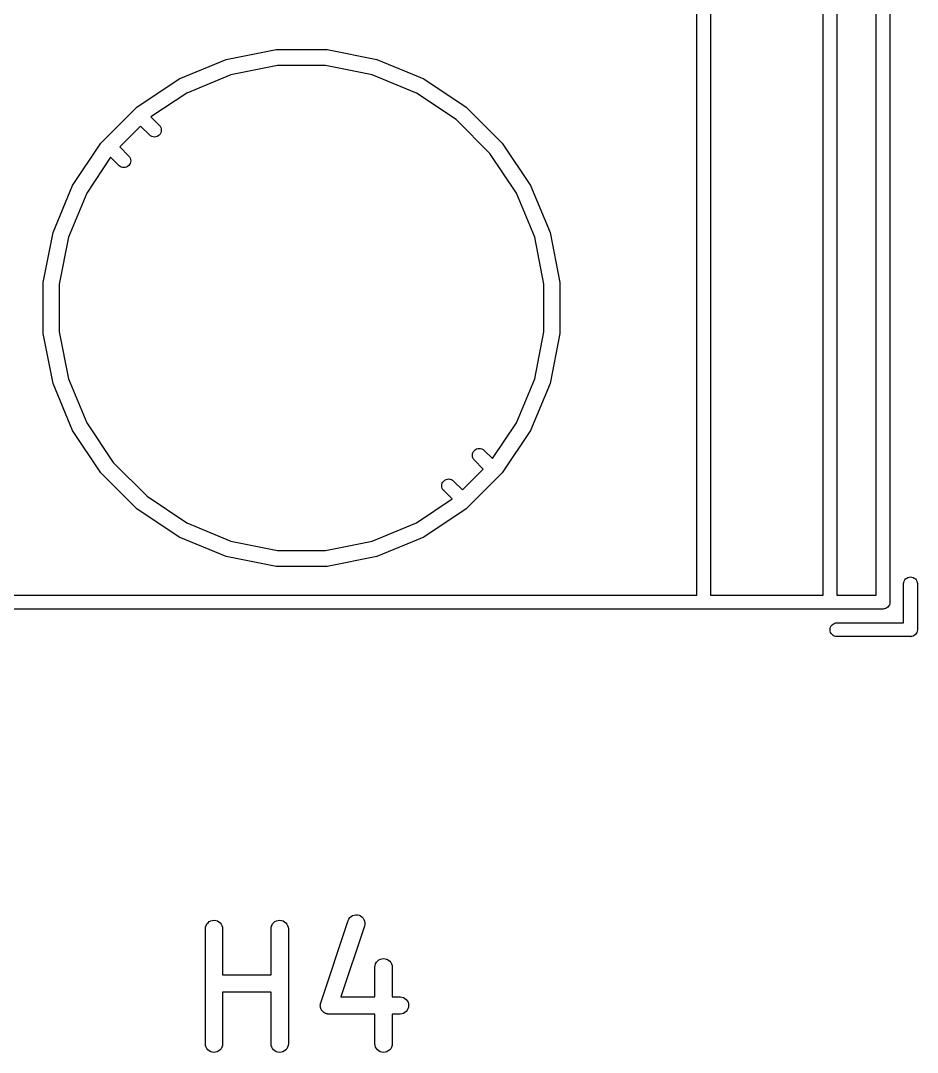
# Model space of a CAD drawing. Extents: x 27 to 117, y -173 to -16.
# Drawn here: x 105.05 to 112.86, y -100.23 to -91.25 of the extents above; entities that cross this region are included whole.
import ezdxf

# ---------------------------------------------------------------- set-up
doc = ezdxf.new("R2010")
doc.units = 0
doc.layers.add('BLACK', color=7, linetype='CONTINUOUS')

msp = doc.modelspace()

# ---------------------------------------------------------------- linework, layer by layer
at = {"layer": 'BLACK', "linetype": 'CONTINUOUS'}
for p, q in [((110.94, -96.25), (110.94, -86.25)), ((111.06, -86.25), (111.06, -96.25)), ((112.04, -96.25), (112.04, -86.25)), ((112.16, -86.25), (112.16, -96.25)), ((112.5, -96.25), (112.5, -86.25)), ((112.62, -86.1929), (112.62, -96.3071)), ((106.844, -91.5873), (107.278, -91.5009)), ((107.278, -91.5009), (107.722, -91.5009)), ((107.722, -91.5009), (108.156, -91.5873)), ((106.435, -91.7569), (106.844, -91.5873)), ((107.292, -91.6402), (106.885, -91.7213)), ((107.708, -91.6402), (107.292, -91.6402)), ((108.115, -91.7213), (107.708, -91.6402)), ((108.156, -91.5873), (108.565, -91.7569)), ((106.885, -91.7213), (106.501, -91.8803)), ((108.499, -91.8803), (108.115, -91.7213)), ((106.066, -92.003), (106.435, -91.7569)), ((108.565, -91.7569), (108.934, -92.003)), ((106.501, -91.8803), (106.189, -92.0884)), ((108.845, -92.1112), (108.499, -91.8803)), ((105.753, -92.3163), (106.066, -92.003)), ((108.934, -92.003), (109.247, -92.3163)), ((106.189, -92.0884), (106.264, -92.1627)), ((106.099, -92.1676), (105.918, -92.3487)), ((106.179, -92.2475), (106.099, -92.1676)), ((106.264, -92.1627), (106.269, -92.1695)), ((106.269, -92.1695), (106.275, -92.1799)), ((106.275, -92.1799), (106.278, -92.1912)), ((106.278, -92.1912), (106.279, -92.203)), ((109.139, -92.4051), (108.845, -92.1112)), ((106.186, -92.2531), (106.179, -92.2475)), ((106.196, -92.2587), (106.186, -92.2531)), ((106.207, -92.2621), (106.196, -92.2587)), ((106.219, -92.2633), (106.207, -92.2621)), ((106.231, -92.2621), (106.219, -92.2633)), ((106.242, -92.2587), (106.231, -92.2621)), ((106.252, -92.2531), (106.242, -92.2587)), ((106.262, -92.2456), (106.252, -92.2531)), ((106.269, -92.2365), (106.262, -92.2456)), ((106.275, -92.2261), (106.269, -92.2365)), ((106.278, -92.2148), (106.275, -92.2261)), ((106.279, -92.203), (106.278, -92.2148)), ((105.507, -92.6846), (105.753, -92.3163)), ((105.918, -92.3487), (105.998, -92.4287)), ((109.247, -92.3163), (109.493, -92.6846)), ((105.838, -92.4392), (105.63, -92.7506)), ((105.913, -92.5135), (105.838, -92.4392)), ((105.998, -92.4287), (106.003, -92.4355)), ((106.003, -92.4355), (106.009, -92.4459)), ((106.009, -92.4459), (106.012, -92.4572)), ((106.012, -92.4572), (106.013, -92.469)), ((109.37, -92.7506), (109.139, -92.4051)), ((105.92, -92.5191), (105.913, -92.5135)), ((105.93, -92.5247), (105.92, -92.5191)), ((105.941, -92.5281), (105.93, -92.5247)), ((105.953, -92.5293), (105.941, -92.5281)), ((105.965, -92.5281), (105.953, -92.5293)), ((105.976, -92.5247), (105.965, -92.5281)), ((105.986, -92.5191), (105.976, -92.5247)), ((105.996, -92.5116), (105.986, -92.5191)), ((106.003, -92.5025), (105.996, -92.5116)), ((106.009, -92.4921), (106.003, -92.5025)), ((106.012, -92.4808), (106.009, -92.4921)), ((106.013, -92.469), (106.012, -92.4808)), ((105.337, -93.094), (105.507, -92.6846)), ((109.493, -92.6846), (109.663, -93.094)), ((105.63, -92.7506), (105.471, -93.1346)), ((109.529, -93.1346), (109.37, -92.7506)), ((105.251, -93.5285), (105.337, -93.094)), ((105.471, -93.1346), (105.39, -93.5422)), ((109.61, -93.5422), (109.529, -93.1346)), ((109.663, -93.094), (109.749, -93.5285)), ((105.251, -93.9715), (105.251, -93.5285)), ((109.749, -93.5285), (109.749, -93.9715)), ((105.39, -93.5422), (105.39, -93.9578)), ((109.61, -93.9578), (109.61, -93.5422)), ((105.337, -94.406), (105.251, -93.9715)), ((105.39, -93.9578), (105.471, -94.3654)), ((109.529, -94.3654), (109.61, -93.9578)), ((109.749, -93.9715), (109.663, -94.406)), ((105.507, -94.8154), (105.337, -94.406)), ((105.471, -94.3654), (105.63, -94.7494)), ((109.37, -94.7494), (109.529, -94.3654)), ((109.663, -94.406), (109.493, -94.8154)), ((105.63, -94.7494), (105.861, -95.0949)), ((109.161, -95.0609), (109.37, -94.7494)), ((105.753, -95.1837), (105.507, -94.8154)), ((109.493, -94.8154), (109.247, -95.1837)), ((109.013, -94.982), (109.024, -94.9764)), ((109.024, -94.9764), (109.035, -94.9729)), ((109.035, -94.9729), (109.047, -94.9717)), ((109.047, -94.9717), (109.058, -94.9728)), ((109.058, -94.9728), (109.07, -94.9762)), ((109.07, -94.9762), (109.08, -94.9817)), ((108.987, -95.0323), (108.988, -95.0205)), ((108.988, -95.044), (108.987, -95.0323)), ((108.988, -95.0205), (108.991, -95.0092)), ((108.991, -95.0553), (108.988, -95.044)), ((108.991, -95.0092), (108.997, -94.9987)), ((108.997, -95.0657), (108.991, -95.0553)), ((108.997, -94.9987), (109.004, -94.9896)), ((109.003, -95.0726), (108.997, -95.0657)), ((109.004, -94.9896), (109.013, -94.982)), ((109.08, -94.9817), (109.087, -94.9873)), ((109.087, -94.9873), (109.161, -95.0609)), ((105.861, -95.0949), (106.155, -95.3888)), ((108.901, -95.3326), (109.082, -95.1514)), ((109.082, -95.1514), (109.003, -95.0726)), ((106.066, -95.497), (105.753, -95.1837)), ((108.747, -95.248), (108.758, -95.2424)), ((108.758, -95.2424), (108.769, -95.2389)), ((108.769, -95.2389), (108.781, -95.2377)), ((108.781, -95.2377), (108.792, -95.2388)), ((108.792, -95.2388), (108.804, -95.2422)), ((108.804, -95.2422), (108.814, -95.2477)), ((109.247, -95.1837), (108.934, -95.497)), ((108.721, -95.2983), (108.722, -95.2865)), ((108.722, -95.31), (108.721, -95.2983)), ((108.722, -95.2865), (108.725, -95.2752)), ((108.725, -95.3213), (108.722, -95.31)), ((108.725, -95.2752), (108.731, -95.2647)), ((108.731, -95.3317), (108.725, -95.3213)), ((108.731, -95.2647), (108.738, -95.2556)), ((108.737, -95.3386), (108.731, -95.3317)), ((108.738, -95.2556), (108.747, -95.248)), ((108.814, -95.2477), (108.821, -95.2533)), ((108.821, -95.2533), (108.901, -95.3326)), ((106.155, -95.3888), (106.501, -95.6197)), ((108.499, -95.6197), (108.811, -95.4117)), ((108.811, -95.4117), (108.737, -95.3386)), ((106.435, -95.7431), (106.066, -95.497)), ((108.934, -95.497), (108.565, -95.7431)), ((106.501, -95.6197), (106.885, -95.7787)), ((108.115, -95.7787), (108.499, -95.6197)), ((106.844, -95.9127), (106.435, -95.7431)), ((106.885, -95.7787), (107.292, -95.8598)), ((107.708, -95.8598), (108.115, -95.7787)), ((108.565, -95.7431), (108.156, -95.9127)), ((107.292, -95.8598), (107.708, -95.8598)), ((107.278, -95.9991), (106.844, -95.9127)), ((108.156, -95.9127), (107.722, -95.9991)), ((107.722, -95.9991), (107.278, -95.9991)), ((112.74, -96.1471), (112.741, -96.1382)), ((112.741, -96.1382), (112.744, -96.1269)), ((112.744, -96.1269), (112.75, -96.1165)), ((112.75, -96.1165), (112.757, -96.1074)), ((112.757, -96.1074), (112.767, -96.0999)), ((112.767, -96.0999), (112.777, -96.0943)), ((112.777, -96.0943), (112.788, -96.0909)), ((112.788, -96.0909), (112.8, -96.0897)), ((112.8, -96.0897), (112.812, -96.0909)), ((112.812, -96.0909), (112.823, -96.0943)), ((112.823, -96.0943), (112.833, -96.0999)), ((112.833, -96.0999), (112.843, -96.1074)), ((112.843, -96.1074), (112.85, -96.1165)), ((112.85, -96.1165), (112.856, -96.1269)), ((112.856, -96.1269), (112.859, -96.1382)), ((112.859, -96.1382), (112.86, -96.1471)), ((112.74, -96.49), (112.74, -96.1471)), ((112.86, -96.1471), (112.86, -96.5471)), ((103.5, -96.25), (110.94, -96.25)), ((111.06, -96.25), (112.04, -96.25)), ((112.16, -96.25), (112.5, -96.25)), ((112.619, -96.3218), (112.616, -96.3331)), ((112.62, -96.31), (112.619, -96.3218)), ((112.62, -96.3071), (112.62, -96.31)), ((110.997, -96.37), (103.443, -96.37)), ((111, -96.3703), (110.997, -96.37)), ((111.003, -96.37), (111, -96.3703)), ((112.097, -96.37), (111.003, -96.37)), ((112.1, -96.3703), (112.097, -96.37)), ((112.103, -96.37), (112.1, -96.3703)), ((112.557, -96.37), (112.103, -96.37)), ((112.56, -96.3703), (112.557, -96.37)), ((112.563, -96.37), (112.56, -96.3703)), ((112.572, -96.3691), (112.563, -96.37)), ((112.563, -96.37), (112.563, -96.37)), ((112.583, -96.3657), (112.572, -96.3691)), ((112.593, -96.3601), (112.583, -96.3657)), ((112.603, -96.3526), (112.593, -96.3601)), ((112.61, -96.3435), (112.603, -96.3526)), ((112.616, -96.3331), (112.61, -96.3435)), ((112.117, -96.5074), (112.127, -96.4999)), ((112.127, -96.4999), (112.137, -96.4943)), ((112.137, -96.4943), (112.148, -96.4909)), ((112.148, -96.4909), (112.157, -96.49)), ((112.157, -96.49), (112.74, -96.49)), ((112.1, -96.55), (112.101, -96.5382)), ((112.101, -96.5618), (112.1, -96.55)), ((112.101, -96.5382), (112.104, -96.5269)), ((112.104, -96.5731), (112.101, -96.5618)), ((112.104, -96.5269), (112.11, -96.5165)), ((112.11, -96.5835), (112.104, -96.5731)), ((112.11, -96.5165), (112.117, -96.5074)), ((112.117, -96.5926), (112.11, -96.5835)), ((112.85, -96.5835), (112.843, -96.5926)), ((112.856, -96.5731), (112.85, -96.5835)), ((112.859, -96.5618), (112.856, -96.5731)), ((112.86, -96.55), (112.859, -96.5618)), ((112.86, -96.5471), (112.86, -96.55)), ((112.127, -96.6001), (112.117, -96.5926)), ((112.137, -96.6057), (112.127, -96.6001)), ((112.148, -96.6091), (112.137, -96.6057)), ((112.157, -96.61), (112.148, -96.6091)), ((112.797, -96.61), (112.157, -96.61)), ((112.8, -96.6103), (112.797, -96.61)), ((112.803, -96.61), (112.8, -96.6103)), ((112.812, -96.6091), (112.803, -96.61)), ((112.803, -96.61), (112.803, -96.61)), ((112.823, -96.6057), (112.812, -96.6091)), ((112.833, -96.6001), (112.823, -96.6057)), ((112.843, -96.5926), (112.833, -96.6001)), ((106.676, -99.11), (106.686, -99.0988)), ((106.686, -99.0988), (106.697, -99.0896)), ((106.697, -99.0896), (106.71, -99.0828)), ((106.71, -99.0828), (106.724, -99.0787)), ((106.724, -99.0787), (106.739, -99.0774)), ((106.739, -99.0774), (106.753, -99.0789)), ((106.753, -99.0789), (106.767, -99.0832)), ((106.767, -99.0832), (106.78, -99.0902)), ((106.78, -99.0902), (106.791, -99.0995)), ((106.791, -99.0995), (106.801, -99.1109)), ((107.248, -99.11), (107.257, -99.0988)), ((107.257, -99.0988), (107.268, -99.0896)), ((107.268, -99.0896), (107.281, -99.0828)), ((107.281, -99.0828), (107.295, -99.0787)), ((107.295, -99.0787), (107.31, -99.0774)), ((107.31, -99.0774), (107.325, -99.0789)), ((107.325, -99.0789), (107.339, -99.0832)), ((107.339, -99.0832), (107.351, -99.0902)), ((107.351, -99.0902), (107.363, -99.0995)), ((107.363, -99.0995), (107.372, -99.1109)), ((107.667, -99.7953), (107.905, -99.081)), ((107.905, -99.0801), (107.912, -99.0668)), ((107.905, -99.081), (107.905, -99.0801)), ((107.912, -99.0668), (107.92, -99.0549)), ((107.92, -99.0549), (107.931, -99.045)), ((107.931, -99.045), (107.943, -99.0373)), ((107.943, -99.0373), (107.957, -99.0322)), ((107.957, -99.0322), (107.972, -99.0299)), ((107.972, -99.0299), (107.986, -99.0304)), ((107.986, -99.0304), (108, -99.0338)), ((108, -99.0338), (108.014, -99.0398)), ((108.014, -99.0398), (108.026, -99.0484)), ((108.026, -99.0484), (108.036, -99.059)), ((108.036, -99.059), (108.043, -99.0715)), ((108.043, -99.0715), (108.049, -99.0851)), ((108.049, -99.0851), (108.051, -99.0996)), ((108.051, -99.0996), (108.051, -99.1142)), ((106.663, -99.1513), (106.665, -99.1368)), ((106.663, -99.1524), (106.663, -99.1513)), ((106.663, -100.152), (106.663, -99.1524)), ((106.665, -99.1368), (106.669, -99.1228)), ((106.669, -99.1228), (106.676, -99.11)), ((106.801, -99.1109), (106.807, -99.1238)), ((106.807, -99.1238), (106.812, -99.1378)), ((106.812, -99.1378), (106.813, -99.1524)), ((106.813, -99.1524), (106.813, -99.5536)), ((107.235, -99.1513), (107.236, -99.1368)), ((107.235, -99.1524), (107.235, -99.1513)), ((107.235, -99.5536), (107.235, -99.1524)), ((107.236, -99.1368), (107.241, -99.1228)), ((107.241, -99.1228), (107.248, -99.11)), ((107.372, -99.1109), (107.379, -99.1238)), ((107.379, -99.1238), (107.383, -99.1378)), ((107.383, -99.1378), (107.385, -99.1524)), ((107.385, -99.1524), (107.385, -100.152)), ((108.047, -99.1285), (107.842, -99.744)), ((108.051, -99.1142), (108.047, -99.1285)), ((108.141, -99.4701), (108.145, -99.4562)), ((108.145, -99.4562), (108.152, -99.4433)), ((108.152, -99.4433), (108.162, -99.4321)), ((108.162, -99.4321), (108.173, -99.423)), ((108.173, -99.423), (108.186, -99.4162)), ((108.186, -99.4162), (108.2, -99.412)), ((108.2, -99.412), (108.215, -99.4107)), ((108.215, -99.4107), (108.229, -99.4122)), ((108.229, -99.4122), (108.243, -99.4166)), ((108.243, -99.4166), (108.256, -99.4235)), ((108.256, -99.4235), (108.268, -99.4329)), ((108.268, -99.4329), (108.277, -99.4442)), ((108.277, -99.4442), (108.284, -99.4571)), ((108.284, -99.4571), (108.288, -99.4711)), ((106.813, -99.5536), (107.235, -99.5536)), ((108.139, -99.4847), (108.141, -99.4701)), ((108.139, -99.4857), (108.139, -99.4847)), ((108.139, -99.744), (108.139, -99.4857)), ((108.288, -99.4711), (108.289, -99.4857)), ((108.289, -99.4857), (108.289, -99.744)), ((107.235, -99.7036), (106.813, -99.7036)), ((106.813, -99.7036), (106.813, -100.152)), ((107.235, -100.152), (107.235, -99.7036)), ((107.663, -99.8185), (107.664, -99.8141)), ((107.663, -99.8214), (107.663, -99.8185)), ((107.663, -99.8242), (107.663, -99.8214)), ((107.664, -99.8286), (107.663, -99.8242)), ((107.664, -99.8068), (107.665, -99.804)), ((107.664, -99.8096), (107.664, -99.8068)), ((107.664, -99.8141), (107.664, -99.8096)), ((107.665, -99.804), (107.666, -99.7997)), ((107.666, -99.7997), (107.667, -99.7953)), ((107.842, -99.744), (108.139, -99.744)), ((108.289, -99.744), (108.357, -99.744)), ((108.357, -99.744), (108.358, -99.7441)), ((108.358, -99.7441), (108.373, -99.7457)), ((108.373, -99.7457), (108.387, -99.7501)), ((108.387, -99.7501), (108.4, -99.7572)), ((108.4, -99.7572), (108.411, -99.7666)), ((108.411, -99.7666), (108.42, -99.778)), ((108.42, -99.778), (108.427, -99.791)), ((108.427, -99.791), (108.431, -99.805)), ((108.431, -99.805), (108.432, -99.8196)), ((108.432, -99.8196), (108.431, -99.8341)), ((107.664, -99.8331), (107.664, -99.8286)), ((107.665, -99.8359), (107.664, -99.8331)), ((107.666, -99.8387), (107.665, -99.8359)), ((107.667, -99.8428), (107.666, -99.8387)), ((107.669, -99.8471), (107.667, -99.8428)), ((107.67, -99.8497), (107.669, -99.8471)), ((107.671, -99.8524), (107.67, -99.8497)), ((107.673, -99.8562), (107.671, -99.8524)), ((107.675, -99.8601), (107.673, -99.8562)), ((107.677, -99.8623), (107.675, -99.8601)), ((107.679, -99.8648), (107.677, -99.8623)), ((107.682, -99.868), (107.679, -99.8648)), ((107.685, -99.8715), (107.682, -99.868)), ((107.687, -99.8734), (107.685, -99.8715)), ((107.689, -99.8754), (107.687, -99.8734)), ((107.692, -99.8781), (107.689, -99.8754)), ((107.696, -99.8809), (107.692, -99.8781)), ((107.698, -99.8823), (107.696, -99.8809)), ((107.701, -99.884), (107.698, -99.8823)), ((107.705, -99.8858), (107.701, -99.884)), ((107.709, -99.888), (107.705, -99.8858)), ((107.711, -99.8888), (107.709, -99.888)), ((107.714, -99.89), (107.711, -99.8888)), ((107.718, -99.8911), (107.714, -99.89)), ((107.723, -99.8924), (107.718, -99.8911)), ((107.725, -99.8927), (107.723, -99.8924)), ((107.728, -99.8934), (107.725, -99.8927)), ((107.733, -99.8935), (107.728, -99.8934)), ((107.737, -99.894), (107.733, -99.8935)), ((107.738, -99.894), (107.737, -99.894)), ((108.139, -99.894), (107.738, -99.894)), ((108.139, -100.152), (108.139, -99.894)), ((108.357, -99.894), (108.289, -99.894)), ((108.289, -99.894), (108.289, -100.152)), ((108.372, -99.8926), (108.357, -99.894)), ((108.386, -99.8884), (108.372, -99.8926)), ((108.399, -99.8815), (108.386, -99.8884)), ((108.41, -99.8723), (108.399, -99.8815)), ((108.419, -99.861), (108.41, -99.8723)), ((108.426, -99.8481), (108.419, -99.861)), ((108.431, -99.8341), (108.426, -99.8481)), ((106.665, -100.167), (106.663, -100.152)), ((106.669, -100.181), (106.665, -100.167)), ((106.676, -100.194), (106.669, -100.181)), ((106.807, -100.182), (106.8, -100.195)), ((106.811, -100.168), (106.807, -100.182)), ((106.813, -100.153), (106.811, -100.168)), ((106.813, -100.152), (106.813, -100.153)), ((107.236, -100.167), (107.235, -100.152)), ((107.24, -100.181), (107.236, -100.167)), ((107.247, -100.194), (107.24, -100.181)), ((107.378, -100.182), (107.371, -100.195)), ((107.383, -100.168), (107.378, -100.182)), ((107.385, -100.153), (107.383, -100.168)), ((107.385, -100.152), (107.385, -100.153)), ((108.141, -100.167), (108.139, -100.152)), ((108.145, -100.181), (108.141, -100.167)), ((108.152, -100.194), (108.145, -100.181)), ((108.283, -100.182), (108.276, -100.195)), ((108.288, -100.168), (108.283, -100.182)), ((108.289, -100.153), (108.288, -100.168)), ((108.289, -100.152), (108.289, -100.153)), ((106.685, -100.205), (106.676, -100.194)), ((106.696, -100.215), (106.685, -100.205)), ((106.709, -100.222), (106.696, -100.215)), ((106.723, -100.226), (106.709, -100.222)), ((106.738, -100.227), (106.723, -100.226)), ((106.752, -100.226), (106.738, -100.227)), ((106.766, -100.222), (106.752, -100.226)), ((106.779, -100.215), (106.766, -100.222)), ((106.791, -100.206), (106.779, -100.215)), ((106.8, -100.195), (106.791, -100.206)), ((107.256, -100.205), (107.247, -100.194)), ((107.268, -100.215), (107.256, -100.205)), ((107.28, -100.222), (107.268, -100.215)), ((107.294, -100.226), (107.28, -100.222)), ((107.309, -100.227), (107.294, -100.226)), ((107.324, -100.226), (107.309, -100.227)), ((107.338, -100.222), (107.324, -100.226)), ((107.351, -100.215), (107.338, -100.222)), ((107.362, -100.206), (107.351, -100.215)), ((107.371, -100.195), (107.362, -100.206)), ((108.161, -100.205), (108.152, -100.194)), ((108.172, -100.215), (108.161, -100.205)), ((108.185, -100.222), (108.172, -100.215)), ((108.199, -100.226), (108.185, -100.222)), ((108.214, -100.227), (108.199, -100.226)), ((108.228, -100.226), (108.214, -100.227)), ((108.242, -100.222), (108.228, -100.226)), ((108.255, -100.215), (108.242, -100.222)), ((108.267, -100.206), (108.255, -100.215)), ((108.276, -100.195), (108.267, -100.206))]:
    msp.add_line(p, q, dxfattribs=at)

doc.saveas('drawing.dxf')
